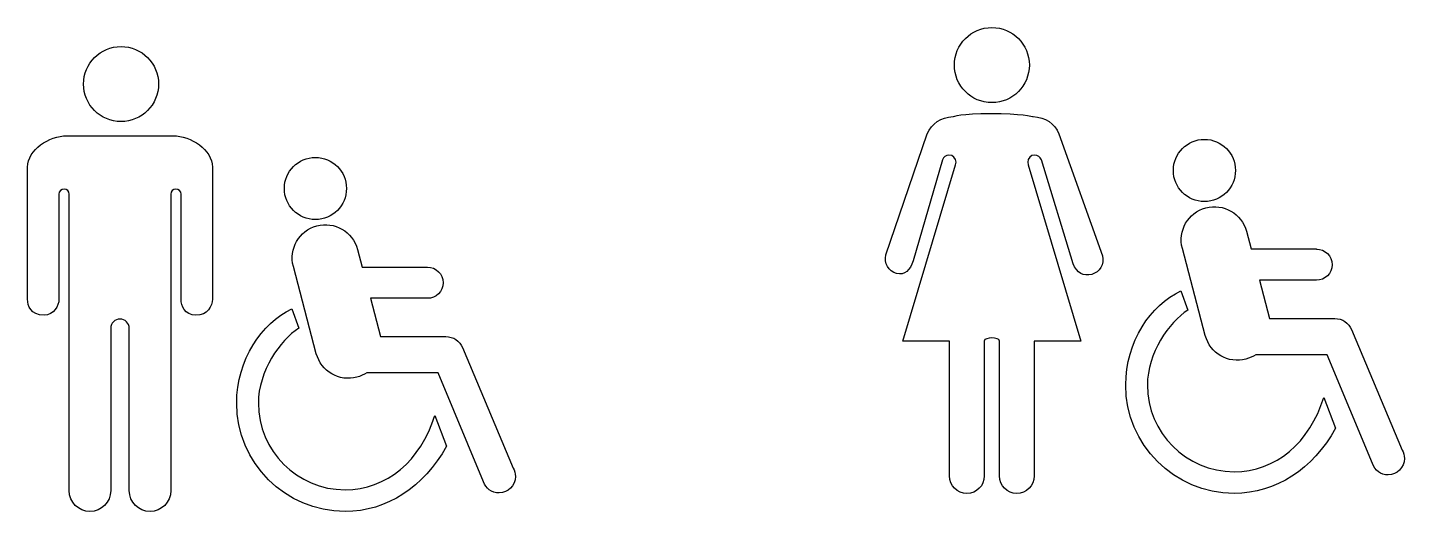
# Model space of a CAD drawing. Extents: x -72 to 296, y 26 to 156.
import ezdxf

# ---------------------------------------------------------------- set-up
doc = ezdxf.new("R2010")
doc.units = 0
doc.layers.add('レイヤー_1', color=160, linetype='CONTINUOUS')

# ---------------------------------------------------------------- blocks, each defined once
blk = doc.blocks.new('AI9-BLK2')
at = {"layer": 'レイヤー_1', "color": 7}
blk.add_circle((-0.001378, 0), 10.020749, dxfattribs=at)
blk = doc.blocks.new('AI9-BLK1')
at = {"layer": 'レイヤー_1', "color": 7}
blk.add_circle((-0.001378, 0), 10.021008, dxfattribs=at)

msp = doc.modelspace()

# ---------------------------------------------------------------- linework, layer by layer
at = {"layer": 'レイヤー_1', "color": 7}
for centre in [(242.88, 117.45), (5.27, 112.64)]:
    msp.add_circle(centre, 8.3, dxfattribs=at)
for points, knots in [([(188.09, 71.91), (188.09, 71.91), (188.09, 35.88), (188.09, 35.88), (188.09, 33.31), (190.16, 31.23), (192.73, 31.23), (195.29, 31.23), (197.37, 33.31), (197.37, 35.88), (197.37, 35.88), (197.37, 71.91), (197.37, 71.91), (197.37, 71.91), (209.83, 71.91), (209.83, 71.91), (209.83, 71.91), (195.78, 118.94), (195.78, 118.94), (195.78, 118.94), (195.64, 119.68), (195.64, 119.68), (195.64, 120.72), (196.48, 121.57), (197.52, 121.57), (198.34, 121.57), (198.97, 121.01), (199.3, 120.31), (199.3, 120.31), (207.81, 92.55), (207.81, 92.55), (208.72, 90.07), (210.6, 89.12), (212.75, 89.7), (214.91, 90.27), (216.18, 92.48), (215.61, 94.64), (215.61, 94.64), (203.98, 127.21), (203.98, 127.21), (202.92, 129.93), (200.31, 131.71), (197.12, 131.83), (197.12, 131.83), (193.75, 132.69), (185.83, 132.69), (177.92, 132.69), (175.69, 131.83), (175.69, 131.83), (172.49, 131.71), (169.89, 129.93), (168.82, 127.21), (168.82, 127.21), (157.77, 94.88), (157.77, 94.88), (157.19, 92.73), (158.47, 90.52), (160.62, 89.94), (162.77, 89.36), (164.15, 90.82), (165.06, 93.29), (165.06, 93.29), (172.84, 120.31), (172.84, 120.31), (173.16, 121.01), (173.8, 121.57), (174.61, 121.57), (175.65, 121.57), (176.5, 120.72), (176.5, 119.68), (176.5, 119.68), (176.36, 118.94), (176.36, 118.94), (176.36, 118.94), (162.31, 71.91), (162.31, 71.91), (162.31, 71.91), (174.76, 71.91), (174.76, 71.91), (174.76, 71.91), (174.76, 35.88), (174.76, 35.88), (174.76, 33.31), (176.84, 31.23), (179.41, 31.23), (181.97, 31.23), (184.05, 33.31), (184.05, 35.88), (184.05, 35.88), (184.05, 71.91), (184.05, 71.91), (184.05, 73.03), (188.09, 73.03), (188.09, 71.91)], [0, 0, 0, 0, 1, 1, 1, 2, 2, 2, 3, 3, 3, 4, 4, 4, 5, 5, 5, 6, 6, 6, 7, 7, 7, 8, 8, 8, 9, 9, 9, 10, 10, 10, 11, 11, 11, 12, 12, 12, 13, 13, 13, 14, 14, 14, 15, 15, 15, 16, 16, 16, 17, 17, 17, 18, 18, 18, 19, 19, 19, 20, 20, 20, 21, 21, 21, 22, 22, 22, 23, 23, 23, 24, 24, 24, 25, 25, 25, 26, 26, 26, 27, 27, 27, 28, 28, 28, 29, 29, 29, 30, 30, 30, 31, 31, 31, 31]), ([(-46.96, 77.79), (-45.6, 77.79), (-44.49, 76.69), (-44.49, 75.32), (-44.49, 75.32), (-44.48, 31.96), (-44.48, 31.96), (-44.48, 28.9), (-42, 26.41), (-38.94, 26.41), (-35.87, 26.41), (-33.39, 28.9), (-33.39, 31.96), (-33.39, 31.96), (-33.41, 111.1), (-33.41, 111.1), (-33.41, 111.87), (-32.78, 112.49), (-32.01, 112.49), (-31.25, 112.49), (-30.62, 111.87), (-30.62, 111.1), (-30.62, 111.1), (-30.65, 83.09), (-30.65, 83.09), (-30.65, 81.34), (-29.73, 78.87), (-26.66, 78.79), (-23.59, 78.7), (-22.25, 81.34), (-22.25, 83.09), (-22.25, 83.09), (-22.25, 118.35), (-22.25, 118.35), (-22.25, 122.98), (-28.1, 126.73), (-32.73, 126.73), (-32.73, 126.73), (-61.19, 126.73), (-61.19, 126.73), (-65.82, 126.73), (-71.67, 122.98), (-71.67, 118.35), (-71.67, 118.35), (-71.67, 83.09), (-71.67, 83.09), (-71.67, 81.34), (-70.87, 78.79), (-67.27, 78.79), (-64.64, 78.79), (-63.28, 81.34), (-63.28, 83.09), (-63.28, 83.09), (-63.3, 111.1), (-63.3, 111.1), (-63.3, 111.87), (-62.68, 112.49), (-61.91, 112.49), (-61.14, 112.49), (-60.52, 111.87), (-60.52, 111.1), (-60.52, 111.1), (-60.53, 31.96), (-60.53, 31.96), (-60.53, 28.9), (-58.05, 26.41), (-54.99, 26.41), (-51.92, 26.41), (-49.44, 28.9), (-49.44, 31.96), (-49.44, 31.96), (-49.44, 75.32), (-49.44, 75.32), (-49.44, 76.69), (-48.33, 77.79), (-46.96, 77.79)], [0, 0, 0, 0, 1, 1, 1, 2, 2, 2, 3, 3, 3, 4, 4, 4, 5, 5, 5, 6, 6, 6, 7, 7, 7, 8, 8, 8, 9, 9, 9, 10, 10, 10, 11, 11, 11, 12, 12, 12, 13, 13, 13, 14, 14, 14, 15, 15, 15, 16, 16, 16, 17, 17, 17, 18, 18, 18, 19, 19, 19, 20, 20, 20, 21, 21, 21, 22, 22, 22, 23, 23, 23, 24, 24, 24, 25, 25, 25, 25]), ([(295.73, 42.81), (295.73, 42.81), (282.2, 74.99), (282.2, 74.99), (282.2, 74.99), (282.19, 74.99), (282.19, 74.99), (281.45, 76.71), (279.74, 77.92), (277.75, 77.92), (277.73, 77.92), (277.71, 77.92), (277.7, 77.92), (277.7, 77.92), (260.27, 77.92), (260.27, 77.92), (260.27, 77.93), (260.27, 77.93), (260.26, 77.94), (260.26, 77.94), (257.57, 88.13), (257.57, 88.13), (257.57, 88.13), (272.54, 88.13), (272.54, 88.13), (272.64, 88.12), (272.73, 88.12), (272.83, 88.12), (275.13, 88.12), (277, 89.99), (277, 92.29), (277, 94.6), (275.13, 96.46), (272.83, 96.46), (272.82, 96.46), (272.81, 96.46), (272.8, 96.46), (272.8, 96.46), (272.8, 96.48), (272.8, 96.48), (272.8, 96.48), (255.36, 96.48), (255.36, 96.48), (255.36, 96.48), (254.12, 101.2), (254.12, 101.2), (252.85, 105.93), (247.98, 108.74), (243.25, 107.47), (238.52, 106.21), (235.71, 101.34), (236.98, 96.61), (236.98, 96.61), (243.12, 73.35), (243.12, 73.35), (244.39, 68.62), (249.26, 65.81), (253.99, 67.07), (254.95, 67.33), (255.83, 67.74), (256.61, 68.26), (256.61, 68.26), (275.66, 68.26), (275.66, 68.26), (275.66, 68.26), (287.79, 39.18), (287.79, 39.18), (288.37, 37.43), (290.02, 36.17), (291.96, 36.17), (294.38, 36.17), (296.35, 38.13), (296.35, 40.56), (296.35, 41.38), (296.12, 42.15), (295.73, 42.81)], [0, 0, 0, 0, 1, 1, 1, 2, 2, 2, 3, 3, 3, 4, 4, 4, 5, 5, 5, 6, 6, 6, 7, 7, 7, 8, 8, 8, 9, 9, 9, 10, 10, 10, 11, 11, 11, 12, 12, 12, 13, 13, 13, 14, 14, 14, 15, 15, 15, 16, 16, 16, 17, 17, 17, 18, 18, 18, 19, 19, 19, 20, 20, 20, 21, 21, 21, 22, 22, 22, 23, 23, 23, 24, 24, 24, 25, 25, 25, 25]), ([(58.11, 38), (58.11, 38), (44.58, 70.18), (44.58, 70.18), (44.58, 70.18), (44.58, 70.18), (44.58, 70.18), (43.84, 71.9), (42.13, 73.1), (40.14, 73.1), (40.12, 73.1), (40.1, 73.1), (40.08, 73.1), (40.08, 73.1), (22.66, 73.1), (22.66, 73.1), (22.66, 73.11), (22.65, 73.12), (22.65, 73.12), (22.65, 73.12), (19.96, 83.32), (19.96, 83.32), (19.96, 83.32), (34.93, 83.32), (34.93, 83.32), (35.03, 83.31), (35.12, 83.31), (35.21, 83.31), (37.52, 83.31), (39.38, 85.17), (39.38, 87.48), (39.38, 89.78), (37.52, 91.65), (35.21, 91.65), (35.21, 91.65), (35.2, 91.65), (35.19, 91.65), (35.19, 91.65), (35.19, 91.67), (35.19, 91.67), (35.19, 91.67), (17.75, 91.67), (17.75, 91.67), (17.75, 91.67), (16.51, 96.38), (16.51, 96.38), (15.24, 101.11), (10.37, 103.92), (5.64, 102.66), (0.91, 101.39), (-1.9, 96.52), (-0.63, 91.79), (-0.63, 91.79), (5.51, 68.53), (5.51, 68.53), (6.78, 63.8), (11.64, 60.99), (16.38, 62.26), (17.34, 62.52), (18.22, 62.92), (19, 63.44), (19, 63.44), (38.04, 63.44), (38.04, 63.44), (38.04, 63.44), (50.18, 34.36), (50.18, 34.36), (50.76, 32.61), (52.4, 31.35), (54.35, 31.35), (56.77, 31.35), (58.74, 33.32), (58.74, 35.74), (58.74, 36.57), (58.51, 37.34), (58.11, 38)], [0, 0, 0, 0, 1, 1, 1, 2, 2, 2, 3, 3, 3, 4, 4, 4, 5, 5, 5, 6, 6, 6, 7, 7, 7, 8, 8, 8, 9, 9, 9, 10, 10, 10, 11, 11, 11, 12, 12, 12, 13, 13, 13, 14, 14, 14, 15, 15, 15, 16, 16, 16, 17, 17, 17, 18, 18, 18, 19, 19, 19, 20, 20, 20, 21, 21, 21, 22, 22, 22, 23, 23, 23, 24, 24, 24, 25, 25, 25, 25]), ([(274.76, 56.87), (271.17, 44.84), (261.89, 37.02), (250.79, 37.02), (238, 37.02), (227.64, 47.39), (227.64, 60.17), (227.64, 68.59), (233.42, 77.05), (238.44, 80.12), (238.44, 80.12), (236.6, 85.29), (236.6, 85.29), (228.56, 81.62), (221.85, 71.68), (221.85, 60.17), (221.85, 44.19), (234.8, 31.23), (250.79, 31.23), (262.05, 31.23), (271.81, 37.66), (277.93, 48.64), (277.93, 48.64), (274.76, 56.87), (274.76, 56.87)], [0, 0, 0, 0, 1, 1, 1, 2, 2, 2, 3, 3, 3, 4, 4, 4, 5, 5, 5, 6, 6, 6, 7, 7, 7, 8, 8, 8, 8]), ([(37.15, 52.05), (33.56, 40.02), (24.28, 32.2), (13.18, 32.2), (0.39, 32.2), (-9.98, 42.57), (-9.98, 55.35), (-9.98, 63.77), (-4.2, 72.24), (0.83, 75.3), (0.83, 75.3), (-1.02, 80.47), (-1.02, 80.47), (-9.05, 76.8), (-15.77, 66.86), (-15.77, 55.35), (-15.77, 39.37), (-2.81, 26.41), (13.18, 26.41), (24.44, 26.41), (34.19, 32.84), (40.32, 43.83), (40.32, 43.83), (37.15, 52.05), (37.15, 52.05)], [0, 0, 0, 0, 1, 1, 1, 2, 2, 2, 3, 3, 3, 4, 4, 4, 5, 5, 5, 6, 6, 6, 7, 7, 7, 8, 8, 8, 8])]:
    msp.add_open_spline(points, degree=3, knots=knots, dxfattribs=at)

# ---------------------------------------------------------------- block references
for name, p in [('AI9-BLK1', (186.07, 145.58)), ('AI9-BLK2', (-46.68, 140.52))]:
    msp.add_blockref(name, p, dxfattribs=at)

doc.saveas('drawing.dxf')
